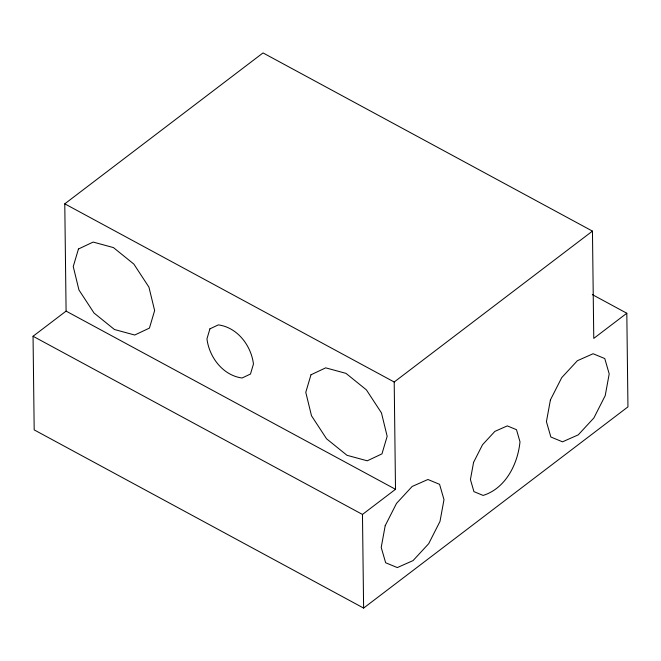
<?xml version="1.0" encoding="UTF-8"?>
<svg xmlns="http://www.w3.org/2000/svg" width="661" height="661" viewBox="0 0 661 661"><rect width="100%" height="100%" fill="white"/><g stroke="black" fill="none" stroke-linecap="round" stroke-linejoin="round"><path stroke-width="0.99" d="M626.81 313.24L627.95 406.87L363.616 608.079L34.19 429.89L33.05 336.259L66.092 311.108L64.778 203.828L263.028 52.921L592.454 231.11L593.768 338.391L626.81 313.24L592.322 294.591M363.616 608.079L362.468 514.448L395.509 489.297L394.204 382.008L592.454 231.11M64.778 203.828L394.204 382.008M66.092 311.108L395.509 489.297M33.05 336.259L362.468 514.448M385.198 525.693L381.215 547.432L385.652 562.759L397.302 567.576L413.059 560.594L428.692 543.681L440.011 521.38L443.994 499.642L439.565 484.315L427.915 479.498L412.15 486.471L396.517 503.393L385.198 525.693M473.573 462.361L470.425 479.522L473.929 491.627L483.133 495.428C505.673 488.38 517.819 464.005 519.992 441.796L516.489 429.691L507.293 425.891L494.849 431.402L482.513 444.754L473.573 462.361M550.406 399.938L546.424 421.677L550.861 437.004L562.511 441.829L578.268 434.847L593.9 417.926L605.22 395.625L609.202 373.886L604.774 358.559L593.124 353.742L577.359 360.724L561.726 377.638L550.406 399.938M78.452 249.007L73.247 266.54L78.948 289.972L94.027 313.017L114.444 329.509L134.72 335.028L149.427 328.096L154.633 310.563L148.932 287.122L133.853 264.086L113.436 247.586L93.16 242.066L78.452 249.007M209.925 328.848L206.951 338.862C209.248 357.271 222.939 375.44 242.075 378.001L250.486 374.035L253.46 364.013C251.163 345.604 237.473 327.435 218.337 324.882L209.925 328.848M310.984 374.779L305.779 392.312L311.488 415.752L326.559 438.788L346.975 455.289L367.252 460.808L381.959 453.876L387.164 436.334L381.463 412.902L366.392 389.858L345.976 373.366L325.691 367.846L310.984 374.779"/></g></svg>
